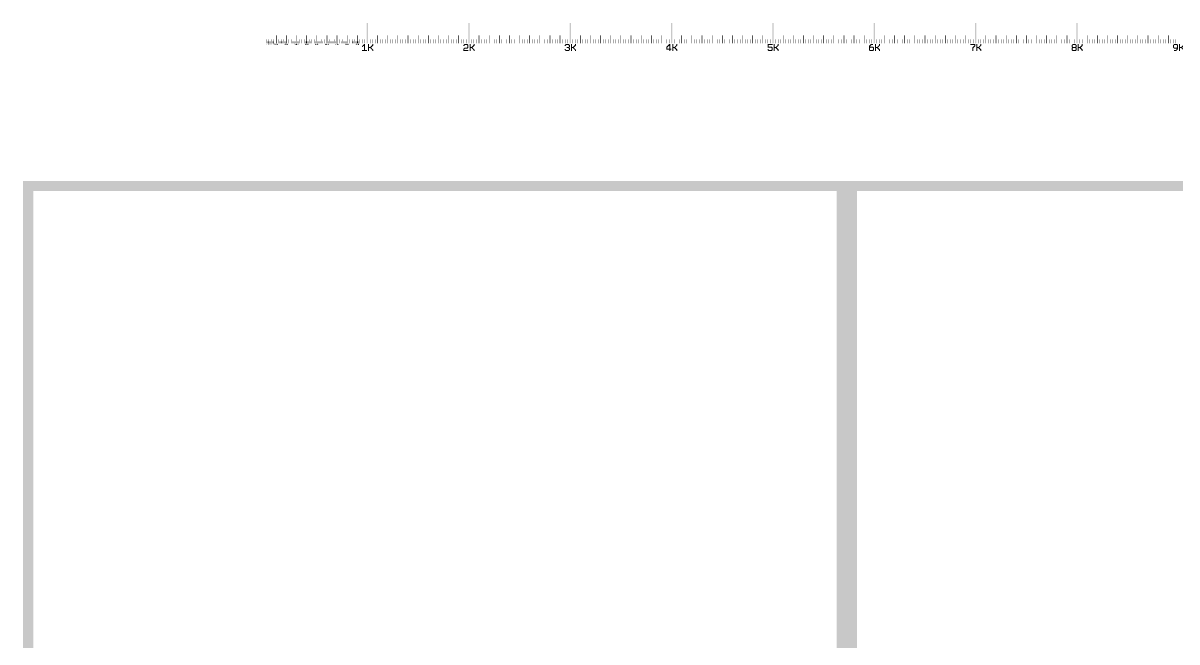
# Model space of a CAD drawing. Extents: x -40166 to 40284, y -45890 to 44060.
# Drawn here: x -40166 to -28784, y 21560 to 27667 of the extents above; entities that cross this region are included whole.
import ezdxf

# ---------------------------------------------------------------- set-up
doc = ezdxf.new("R2010")
doc.units = 0
doc.layers.add('L1D0_square', color=2, linetype='CONTINUOUS')

# ---------------------------------------------------------------- blocks, each defined once
blk = doc.blocks.new('TEXT$57')
at = {"layer": 'L1D0_square'}
for points in [[(0, 12), (2, 14), (10, 12), (8, 14)], [(0, 10), (0, 12), (2, 10), (2, 12)], [(0, 2), (0, 4), (2, 2), (2, 4)], [(2, 0), (0, 2), (4, 0), (4, 2)], [(2, 11), (2, 12), (3, 12)], [(2, 2), (2, 3), (3, 2)], [(4, 7), (4, 8), (9, 7), (10, 8)], [(4, 6), (4, 7), (10, 6), (9, 7)], [(4, 0), (4, 2), (8, 0), (10, 2)], [(8, 11), (7, 12), (8, 12)], [(7, 8), (8, 9), (8, 8)], [(8, 5), (7, 6), (10, 5), (10, 6)], [(7, 2), (8, 3), (10, 2), (10, 3)], [(8, 10), (8, 12), (10, 10), (10, 12)], [(8, 8), (8, 10), (10, 8), (10, 10)], [(8, 3), (8, 5), (10, 3), (10, 5)], [(12, 12), (14, 14), (15, 12), (15, 14)], [(12, 11), (12, 12), (14, 11), (15, 12)], [(12, 3), (12, 11), (14, 3), (14, 11)], [(12, 2), (12, 3), (15, 2), (14, 3)], [(14, 0), (12, 2), (15, 0), (15, 2)], [(15, 12), (15, 14), (22, 12), (20, 14)], [(15, 0), (15, 2), (20, 0), (22, 2)], [(16, 5), (16, 9), (18, 5), (18, 9)], [(20, 11), (19, 12), (22, 11), (22, 12)], [(19, 2), (20, 3), (22, 2), (22, 3)], [(20, 3), (20, 11), (22, 3), (22, 11)], [(24, 12), (26, 14), (27, 12), (27, 14)], [(24, 11), (24, 12), (26, 11), (27, 12)], [(24, 3), (24, 11), (26, 3), (26, 11)], [(24, 2), (24, 3), (27, 2), (26, 3)], [(26, 0), (24, 2), (27, 0), (27, 2)], [(27, 12), (27, 14), (34, 12), (32, 14)], [(27, 0), (27, 2), (32, 0), (34, 2)], [(28, 5), (28, 9), (30, 5), (30, 9)], [(32, 11), (31, 12), (34, 11), (34, 12)], [(31, 2), (32, 3), (34, 2), (34, 3)], [(32, 3), (32, 11), (34, 3), (34, 11)]]:
    blk.add_solid(points, dxfattribs=at)
blk = doc.blocks.new('TEXT$54')
at = {"layer": 'L1D0_square'}
for points in [[(0, 10), (4, 14), (4, 10)], [(0, 8), (0, 10), (1, 8), (3, 10)], [(0, 0), (0, 2), (4, 0), (4, 2)], [(4, 2), (4, 14), (6, 2), (6, 14)], [(4, 0), (4, 2), (10, 0), (10, 2)], [(12, 12), (14, 14), (15, 12), (15, 14)], [(12, 11), (12, 12), (14, 11), (15, 12)], [(12, 3), (12, 11), (14, 3), (14, 11)], [(12, 2), (12, 3), (15, 2), (14, 3)], [(14, 0), (12, 2), (15, 0), (15, 2)], [(15, 12), (15, 14), (22, 12), (20, 14)], [(15, 0), (15, 2), (20, 0), (22, 2)], [(16, 5), (16, 9), (18, 5), (18, 9)], [(20, 11), (19, 12), (22, 11), (22, 12)], [(19, 2), (20, 3), (22, 2), (22, 3)], [(20, 3), (20, 11), (22, 3), (22, 11)], [(24, 12), (26, 14), (27, 12), (27, 14)], [(24, 11), (24, 12), (26, 11), (27, 12)], [(24, 3), (24, 11), (26, 3), (26, 11)], [(24, 2), (24, 3), (27, 2), (26, 3)], [(26, 0), (24, 2), (27, 0), (27, 2)], [(27, 12), (27, 14), (34, 12), (32, 14)], [(27, 0), (27, 2), (32, 0), (34, 2)], [(28, 5), (28, 9), (30, 5), (30, 9)], [(32, 11), (31, 12), (34, 11), (34, 12)], [(31, 2), (32, 3), (34, 2), (34, 3)], [(32, 3), (32, 11), (34, 3), (34, 11)]]:
    blk.add_solid(points, dxfattribs=at)
blk = doc.blocks.new('TEXT$43')
at = {"layer": 'L1D0_square'}
for points in [[(0, 12), (2, 14), (3, 12), (3, 14)], [(0, 11), (0, 12), (2, 11), (3, 12)], [(0, 9), (0, 11), (2, 9), (2, 11)], [(0, 8), (0, 9), (3, 8), (2, 9)], [(1, 7), (0, 8), (3, 7), (3, 8)], [(0, 6), (1, 7), (3, 6), (3, 7)], [(0, 5), (0, 6), (2, 5), (3, 6)], [(0, 3), (0, 5), (2, 3), (2, 5)], [(0, 2), (0, 3), (3, 2), (2, 3)], [(2, 0), (0, 2), (3, 0), (3, 2)], [(3, 12), (3, 14), (10, 12), (8, 14)], [(3, 7), (3, 8), (7, 7), (7, 8)], [(3, 6), (3, 7), (10, 6), (9, 7)], [(3, 0), (3, 2), (8, 0), (10, 2)], [(8, 11), (7, 12), (10, 11), (10, 12)], [(7, 8), (8, 9), (10, 8), (10, 9)], [(7, 7), (7, 8), (9, 7), (10, 8)], [(8, 5), (7, 6), (8, 6)], [(7, 2), (8, 3), (10, 2), (10, 3)], [(8, 9), (8, 11), (10, 9), (10, 11)], [(8, 3), (8, 6), (10, 3), (10, 6)], [(12, 12), (14, 14), (15, 12), (15, 14)], [(12, 11), (12, 12), (14, 11), (15, 12)], [(12, 3), (12, 11), (14, 3), (14, 11)], [(12, 2), (12, 3), (15, 2), (14, 3)], [(14, 0), (12, 2), (15, 0), (15, 2)], [(15, 12), (15, 14), (22, 12), (20, 14)], [(15, 0), (15, 2), (20, 0), (22, 2)], [(16, 5), (16, 9), (18, 5), (18, 9)], [(20, 11), (19, 12), (22, 11), (22, 12)], [(19, 2), (20, 3), (22, 2), (22, 3)], [(20, 3), (20, 11), (22, 3), (22, 11)], [(24, 12), (26, 14), (27, 12), (27, 14)], [(24, 11), (24, 12), (26, 11), (27, 12)], [(24, 3), (24, 11), (26, 3), (26, 11)], [(24, 2), (24, 3), (27, 2), (26, 3)], [(26, 0), (24, 2), (27, 0), (27, 2)], [(27, 12), (27, 14), (34, 12), (32, 14)], [(27, 0), (27, 2), (32, 0), (34, 2)], [(28, 5), (28, 9), (30, 5), (30, 9)], [(32, 11), (31, 12), (34, 11), (34, 12)], [(31, 2), (32, 3), (34, 2), (34, 3)], [(32, 3), (32, 11), (34, 3), (34, 11)]]:
    blk.add_solid(points, dxfattribs=at)
blk = doc.blocks.new('TEXT$67')
at = {"layer": 'L1D0_square'}
for points in [[(0, 10), (2, 12), (3, 10), (5, 12)], [(0, 7), (0, 10), (3, 7), (3, 10)], [(0, 3), (0, 7), (2, 3), (2, 7)], [(0, 2), (0, 3), (3, 2), (2, 3)], [(2, 0), (0, 2), (3, 0), (3, 2)], [(2, 12), (4, 14), (8, 12), (8, 14)], [(2, 6), (2, 7), (3, 7)], [(3, 7), (3, 9), (10, 7), (8, 9)], [(3, 0), (3, 2), (8, 0), (10, 2)], [(8, 6), (7, 7), (8, 7)], [(7, 2), (8, 3), (10, 2), (10, 3)], [(8, 3), (8, 7), (10, 3), (10, 7)], [(12, 12), (14, 14), (15, 12), (15, 14)], [(12, 11), (12, 12), (14, 11), (15, 12)], [(12, 3), (12, 11), (14, 3), (14, 11)], [(12, 2), (12, 3), (15, 2), (14, 3)], [(14, 0), (12, 2), (15, 0), (15, 2)], [(15, 12), (15, 14), (22, 12), (20, 14)], [(15, 0), (15, 2), (20, 0), (22, 2)], [(16, 5), (16, 9), (18, 5), (18, 9)], [(20, 11), (19, 12), (22, 11), (22, 12)], [(19, 2), (20, 3), (22, 2), (22, 3)], [(20, 3), (20, 11), (22, 3), (22, 11)], [(24, 12), (26, 14), (27, 12), (27, 14)], [(24, 11), (24, 12), (26, 11), (27, 12)], [(24, 3), (24, 11), (26, 3), (26, 11)], [(24, 2), (24, 3), (27, 2), (26, 3)], [(26, 0), (24, 2), (27, 0), (27, 2)], [(27, 12), (27, 14), (34, 12), (32, 14)], [(27, 0), (27, 2), (32, 0), (34, 2)], [(28, 5), (28, 9), (30, 5), (30, 9)], [(32, 11), (31, 12), (34, 11), (34, 12)], [(31, 2), (32, 3), (34, 2), (34, 3)], [(32, 3), (32, 11), (34, 3), (34, 11)]]:
    blk.add_solid(points, dxfattribs=at)
blk = doc.blocks.new('TEXT$45')
at = {"layer": 'L1D0_square'}
for points in [[(0, 5), (0, 6), (1, 5), (1, 7)], [(0, 3), (1, 4), (4, 3), (5, 4)], [(0, 1), (0, 3), (1, 1), (1, 3)], [(0, 0), (0, 1), (5, 0), (5, 1)], [(1, 6), (1, 7), (5, 6), (4, 7)], [(1, 2), (1, 3), (2, 3)], [(4, 5), (4, 6), (5, 5), (5, 6)], [(4, 4), (4, 5), (5, 4), (5, 5)], [(6, 6), (6, 7), (11, 6), (11, 7)], [(6, 5), (6, 6), (7, 5), (7, 6)], [(6, 4), (6, 5), (11, 4), (10, 5)], [(6, 1), (6, 2), (8, 1), (7, 2)], [(7, 0), (6, 1), (10, 0), (11, 1)], [(10, 2), (10, 4), (11, 2), (11, 4)], [(10, 1), (10, 2), (11, 1), (11, 2)]]:
    blk.add_solid(points, dxfattribs=at)
blk = doc.blocks.new('device')
at = {"layer": 'L1D0_square'}
for points in [[(-4125, 8975), (-4125, 9075), (4100, 8975), (4100, 9075)], [(-4125, -9075), (-4125, 8975), (-4025, -9075), (-4025, 8975)], [(4000, -8975), (4000, 8975), (4100, -8975), (4100, 8975)]]:
    blk.add_solid(points, dxfattribs=at)
blk = doc.blocks.new('TEXT$47')
at = {"layer": 'L1D0_square'}
for points in [[(0, 60), (10, 70), (35, 60), (35, 70)], [(0, 55), (0, 60), (10, 55), (15, 60)], [(0, 35), (0, 55), (10, 35), (10, 55)], [(10, 25), (0, 35), (35, 25), (35, 35)], [(10, 35), (10, 40), (15, 35)], [(10, 0), (10, 10), (30, 0), (40, 10)], [(25, 10), (35, 20), (40, 10), (50, 20)], [(35, 60), (35, 70), (50, 60), (40, 70)], [(40, 55), (35, 60), (50, 55), (50, 60)], [(35, 35), (40, 40), (40, 35)], [(35, 20), (35, 35), (50, 20), (50, 35)], [(40, 35), (40, 55), (50, 35), (50, 55)], [(60, 40), (60, 70), (70, 40), (70, 70)], [(60, 30), (60, 40), (80, 30), (80, 40)], [(60, 0), (60, 30), (70, 0), (70, 30)], [(80, 40), (85, 45), (95, 40), (100, 45)], [(80, 35), (80, 40), (90, 35), (95, 40)], [(80, 30), (80, 35), (95, 30), (90, 35)], [(85, 25), (80, 30), (100, 25), (95, 30)], [(85, 45), (100, 60), (100, 45)], [(100, 10), (85, 25), (100, 25)], [(100, 45), (100, 70), (110, 55), (110, 70)], [(100, 0), (100, 25), (110, 0), (110, 15)]]:
    blk.add_solid(points, dxfattribs=at)
blk = doc.blocks.new('TEXT$58')
at = {"layer": 'L1D0_square'}
for points in [[(0, 60), (0, 70), (50, 60), (50, 70)], [(0, 45), (0, 60), (10, 45), (10, 60)], [(0, 35), (0, 45), (50, 35), (40, 45)], [(10, 0), (0, 10), (10, 20), (0, 20)], [(10, 0), (10, 15), (15, 0), (15, 10)], [(15, 0), (15, 10), (40, 0), (50, 10)], [(40, 30), (35, 35), (40, 35)], [(35, 10), (40, 15), (50, 10), (50, 15)], [(40, 15), (40, 35), (50, 15), (50, 35)], [(60, 40), (60, 70), (70, 40), (70, 70)], [(60, 30), (60, 40), (80, 30), (80, 40)], [(60, 0), (60, 30), (70, 0), (70, 30)], [(80, 40), (85, 45), (95, 40), (100, 45)], [(80, 35), (80, 40), (90, 35), (95, 40)], [(80, 30), (80, 35), (95, 30), (90, 35)], [(85, 25), (80, 30), (100, 25), (95, 30)], [(85, 45), (100, 60), (100, 45)], [(100, 10), (85, 25), (100, 25)], [(100, 45), (100, 70), (110, 55), (110, 70)], [(100, 0), (100, 25), (110, 0), (110, 15)]]:
    blk.add_solid(points, dxfattribs=at)
blk = doc.blocks.new('TEXT$69')
at = {"layer": 'L1D0_square'}
for points in [[(0, 6), (1, 7), (5, 6), (4, 7)], [(0, 2), (0, 6), (1, 2), (1, 6)], [(0, 1), (0, 2), (2, 1), (1, 2)], [(1, 0), (0, 1), (4, 0), (5, 1)], [(2, 3), (2, 5), (3, 3), (3, 5)], [(4, 2), (4, 6), (5, 2), (5, 6)], [(4, 1), (4, 2), (5, 1), (5, 2)]]:
    blk.add_solid(points, dxfattribs=at)
blk = doc.blocks.new('TEXT$48')
at = {"layer": 'L1D0_square'}
for points in [[(0, 12), (0, 14), (10, 12), (10, 14)], [(4, 7), (7, 10), (7, 7), (10, 10)], [(4, 0), (4, 7), (6, 0), (6, 7)], [(6, 6), (6, 7), (7, 7)], [(7, 10), (8, 11), (8, 10)], [(8, 10), (8, 12), (10, 10), (10, 12)], [(12, 12), (14, 14), (15, 12), (15, 14)], [(12, 11), (12, 12), (14, 11), (15, 12)], [(12, 3), (12, 11), (14, 3), (14, 11)], [(12, 2), (12, 3), (15, 2), (14, 3)], [(14, 0), (12, 2), (15, 0), (15, 2)], [(15, 12), (15, 14), (22, 12), (20, 14)], [(15, 0), (15, 2), (20, 0), (22, 2)], [(16, 5), (16, 9), (18, 5), (18, 9)], [(20, 11), (19, 12), (22, 11), (22, 12)], [(19, 2), (20, 3), (22, 2), (22, 3)], [(20, 3), (20, 11), (22, 3), (22, 11)], [(24, 12), (26, 14), (27, 12), (27, 14)], [(24, 11), (24, 12), (26, 11), (27, 12)], [(24, 3), (24, 11), (26, 3), (26, 11)], [(24, 2), (24, 3), (27, 2), (26, 3)], [(26, 0), (24, 2), (27, 0), (27, 2)], [(27, 12), (27, 14), (34, 12), (32, 14)], [(27, 0), (27, 2), (32, 0), (34, 2)], [(28, 5), (28, 9), (30, 5), (30, 9)], [(32, 11), (31, 12), (34, 11), (34, 12)], [(31, 2), (32, 3), (34, 2), (34, 3)], [(32, 3), (32, 11), (34, 3), (34, 11)]]:
    blk.add_solid(points, dxfattribs=at)
blk = doc.blocks.new('TEXT$59')
at = {"layer": 'L1D0_square'}
for points in [[(0, 12), (0, 14), (10, 12), (10, 14)], [(0, 9), (0, 12), (2, 9), (2, 12)], [(0, 7), (0, 9), (10, 7), (8, 9)], [(2, 0), (0, 2), (2, 4), (0, 4)], [(2, 0), (2, 3), (3, 0), (3, 2)], [(3, 0), (3, 2), (8, 0), (10, 2)], [(8, 6), (7, 7), (8, 7)], [(7, 2), (8, 3), (10, 2), (10, 3)], [(8, 3), (8, 7), (10, 3), (10, 7)], [(12, 12), (14, 14), (15, 12), (15, 14)], [(12, 11), (12, 12), (14, 11), (15, 12)], [(12, 3), (12, 11), (14, 3), (14, 11)], [(12, 2), (12, 3), (15, 2), (14, 3)], [(14, 0), (12, 2), (15, 0), (15, 2)], [(15, 12), (15, 14), (22, 12), (20, 14)], [(15, 0), (15, 2), (20, 0), (22, 2)], [(16, 5), (16, 9), (18, 5), (18, 9)], [(20, 11), (19, 12), (22, 11), (22, 12)], [(19, 2), (20, 3), (22, 2), (22, 3)], [(20, 3), (20, 11), (22, 3), (22, 11)], [(24, 12), (26, 14), (27, 12), (27, 14)], [(24, 11), (24, 12), (26, 11), (27, 12)], [(24, 3), (24, 11), (26, 3), (26, 11)], [(24, 2), (24, 3), (27, 2), (26, 3)], [(26, 0), (24, 2), (27, 0), (27, 2)], [(27, 12), (27, 14), (34, 12), (32, 14)], [(27, 0), (27, 2), (32, 0), (34, 2)], [(28, 5), (28, 9), (30, 5), (30, 9)], [(32, 11), (31, 12), (34, 11), (34, 12)], [(31, 2), (32, 3), (34, 2), (34, 3)], [(32, 3), (32, 11), (34, 3), (34, 11)]]:
    blk.add_solid(points, dxfattribs=at)
blk = doc.blocks.new('1mm-ruler')
at = {"layer": 'L1D0_square'}
for points in [[(0, 0), (0, 200), (13, 0), (13, 200)], [(30, 0), (30, 40), (33, 0), (33, 40)], [(55, 0), (55, 40), (58, 0), (58, 40)], [(80, 0), (80, 40), (83, 0), (83, 40)], [(104, 0), (104, 80), (109, 0), (109, 80)], [(130, 0), (130, 40), (133, 0), (133, 40)], [(155, 0), (155, 40), (158, 0), (158, 40)], [(180, 0), (180, 40), (183, 0), (183, 40)], [(204, 0), (204, 80), (209, 0), (209, 80)], [(230, 0), (230, 40), (233, 0), (233, 40)], [(255, 0), (255, 40), (258, 0), (258, 40)], [(280, 0), (280, 40), (283, 0), (283, 40)], [(304, 0), (304, 80), (309, 0), (309, 80)], [(330, 0), (330, 40), (333, 0), (333, 40)], [(355, 0), (355, 40), (358, 0), (358, 40)], [(380, 0), (380, 40), (383, 0), (383, 40)], [(404, 0), (404, 80), (409, 0), (409, 80)], [(430, 0), (430, 40), (433, 0), (433, 40)], [(455, 0), (455, 40), (458, 0), (458, 40)], [(480, 0), (480, 40), (483, 0), (483, 40)], [(504, 0), (504, 80), (509, 0), (509, 80)], [(530, 0), (530, 40), (533, 0), (533, 40)], [(555, 0), (555, 40), (558, 0), (558, 40)], [(580, 0), (580, 40), (583, 0), (583, 40)], [(604, 0), (604, 80), (609, 0), (609, 80)], [(630, 0), (630, 40), (633, 0), (633, 40)], [(655, 0), (655, 40), (658, 0), (658, 40)], [(680, 0), (680, 40), (683, 0), (683, 40)], [(704, 0), (704, 80), (709, 0), (709, 80)], [(730, 0), (730, 40), (733, 0), (733, 40)], [(755, 0), (755, 40), (758, 0), (758, 40)], [(780, 0), (780, 40), (783, 0), (783, 40)], [(804, 0), (804, 80), (809, 0), (809, 80)], [(830, 0), (830, 40), (833, 0), (833, 40)], [(855, 0), (855, 40), (858, 0), (858, 40)], [(880, 0), (880, 40), (883, 0), (883, 40)], [(904, 0), (904, 80), (909, 0), (909, 80)], [(930, 0), (930, 40), (933, 0), (933, 40)], [(955, 0), (955, 40), (958, 0), (958, 40)], [(980, 0), (980, 40), (983, 0), (983, 40)]]:
    blk.add_solid(points, dxfattribs=at)
blk = doc.blocks.new('TEXT$71')
at = {"layer": 'L1D0_square'}
for points in [[(0, 35), (0, 40), (10, 35), (10, 50)], [(0, 25), (0, 35), (10, 25), (10, 35)], [(0, 15), (0, 25), (50, 15), (50, 25)], [(10, 50), (25, 65), (25, 50)], [(10, 35), (10, 50), (25, 50)], [(25, 50), (25, 65), (30, 50), (30, 70)], [(30, 35), (30, 70), (40, 35), (40, 70)], [(30, 25), (30, 35), (40, 25), (40, 35)], [(30, 0), (30, 15), (40, 0), (40, 15)], [(60, 40), (60, 70), (70, 40), (70, 70)], [(60, 30), (60, 40), (80, 30), (80, 40)], [(60, 0), (60, 30), (70, 0), (70, 30)], [(80, 40), (85, 45), (95, 40), (100, 45)], [(80, 35), (80, 40), (90, 35), (95, 40)], [(80, 30), (80, 35), (95, 30), (90, 35)], [(85, 25), (80, 30), (100, 25), (95, 30)], [(85, 45), (100, 60), (100, 45)], [(100, 10), (85, 25), (100, 25)], [(100, 45), (100, 70), (110, 55), (110, 70)], [(100, 0), (100, 25), (110, 0), (110, 15)]]:
    blk.add_solid(points, dxfattribs=at)
blk = doc.blocks.new('TEXT$60')
at = {"layer": 'L1D0_square'}
for points in [[(0, 60), (0, 70), (50, 60), (50, 70)], [(20, 35), (35, 50), (35, 35), (50, 50)], [(20, 0), (20, 35), (30, 0), (30, 35)], [(30, 30), (30, 35), (35, 35)], [(35, 50), (40, 55), (40, 50)], [(40, 50), (40, 60), (50, 50), (50, 60)], [(60, 40), (60, 70), (70, 40), (70, 70)], [(60, 30), (60, 40), (80, 30), (80, 40)], [(60, 0), (60, 30), (70, 0), (70, 30)], [(80, 40), (85, 45), (95, 40), (100, 45)], [(80, 35), (80, 40), (90, 35), (95, 40)], [(80, 30), (80, 35), (95, 30), (90, 35)], [(85, 25), (80, 30), (100, 25), (95, 30)], [(85, 45), (100, 60), (100, 45)], [(100, 10), (85, 25), (100, 25)], [(100, 45), (100, 70), (110, 55), (110, 70)], [(100, 0), (100, 25), (110, 0), (110, 15)]]:
    blk.add_solid(points, dxfattribs=at)
blk = doc.blocks.new('TEXT$61')
at = {"layer": 'L1D0_square'}
for points in [[(0, 6), (0, 7), (5, 6), (5, 7)], [(0, 5), (0, 6), (1, 5), (1, 6)], [(0, 4), (0, 5), (5, 4), (4, 5)], [(0, 1), (0, 2), (2, 1), (1, 2)], [(1, 0), (0, 1), (4, 0), (5, 1)], [(4, 2), (4, 4), (5, 2), (5, 4)], [(4, 1), (4, 2), (5, 1), (5, 2)], [(6, 6), (7, 7), (11, 6), (10, 7)], [(6, 2), (6, 6), (7, 2), (7, 6)], [(6, 1), (6, 2), (8, 1), (7, 2)], [(7, 0), (6, 1), (10, 0), (11, 1)], [(8, 3), (8, 5), (9, 3), (9, 5)], [(10, 2), (10, 6), (11, 2), (11, 6)], [(10, 1), (10, 2), (11, 1), (11, 2)]]:
    blk.add_solid(points, dxfattribs=at)
blk = doc.blocks.new('TEXT$50')
at = {"layer": 'L1D0_square'}
for points in [[(0, 6), (0, 7), (5, 6), (5, 7)], [(2, 3), (2, 4), (3, 3), (3, 5)], [(2, 0), (2, 3), (3, 0), (3, 3)], [(3, 5), (4, 6), (5, 5), (5, 6)], [(3, 3), (3, 5), (5, 5)], [(6, 6), (6, 7), (11, 6), (11, 7)], [(6, 5), (6, 6), (7, 5), (7, 6)], [(6, 4), (6, 5), (11, 4), (10, 5)], [(6, 1), (6, 2), (8, 1), (7, 2)], [(7, 0), (6, 1), (10, 0), (11, 1)], [(10, 2), (10, 4), (11, 2), (11, 4)], [(10, 1), (10, 2), (11, 1), (11, 2)]]:
    blk.add_solid(points, dxfattribs=at)
blk = doc.blocks.new('TEXT$72')
at = {"layer": 'L1D0_square'}
for points in [[(0, 12), (2, 14), (7, 12), (7, 14)], [(0, 10), (0, 12), (2, 10), (2, 12)], [(0, 5), (2, 7), (3, 5), (3, 7)], [(0, 4), (0, 5), (2, 4), (3, 5)], [(0, 2), (0, 4), (2, 2), (2, 4)], [(0, 0), (0, 2), (10, 0), (10, 2)], [(2, 11), (2, 12), (3, 12)], [(3, 5), (3, 7), (8, 5), (10, 7)], [(7, 12), (7, 14), (10, 12), (8, 14)], [(8, 11), (7, 12), (10, 11), (10, 12)], [(7, 7), (8, 8), (8, 7)], [(8, 7), (8, 11), (10, 7), (10, 11)], [(12, 12), (14, 14), (15, 12), (15, 14)], [(12, 11), (12, 12), (14, 11), (15, 12)], [(12, 3), (12, 11), (14, 3), (14, 11)], [(12, 2), (12, 3), (15, 2), (14, 3)], [(14, 0), (12, 2), (15, 0), (15, 2)], [(15, 12), (15, 14), (22, 12), (20, 14)], [(15, 0), (15, 2), (20, 0), (22, 2)], [(16, 5), (16, 9), (18, 5), (18, 9)], [(20, 11), (19, 12), (22, 11), (22, 12)], [(19, 2), (20, 3), (22, 2), (22, 3)], [(20, 3), (20, 11), (22, 3), (22, 11)], [(24, 12), (26, 14), (27, 12), (27, 14)], [(24, 11), (24, 12), (26, 11), (27, 12)], [(24, 3), (24, 11), (26, 3), (26, 11)], [(24, 2), (24, 3), (27, 2), (26, 3)], [(26, 0), (24, 2), (27, 0), (27, 2)], [(27, 12), (27, 14), (34, 12), (32, 14)], [(27, 0), (27, 2), (32, 0), (34, 2)], [(28, 5), (28, 9), (30, 5), (30, 9)], [(32, 11), (31, 12), (34, 11), (34, 12)], [(31, 2), (32, 3), (34, 2), (34, 3)], [(32, 3), (32, 11), (34, 3), (34, 11)]]:
    blk.add_solid(points, dxfattribs=at)
blk = doc.blocks.new('TEXT$66')
at = {"layer": 'L1D0_square'}
for points in [[(0, 60), (10, 70), (15, 60), (15, 70)], [(0, 55), (0, 60), (10, 55), (15, 60)], [(0, 45), (0, 55), (10, 45), (10, 55)], [(0, 40), (0, 45), (15, 40), (10, 45)], [(5, 35), (0, 40), (15, 35), (15, 40)], [(0, 30), (5, 35), (15, 30), (15, 35)], [(0, 25), (0, 30), (10, 25), (15, 30)], [(0, 15), (0, 25), (10, 15), (10, 25)], [(0, 10), (0, 15), (15, 10), (10, 15)], [(10, 0), (0, 10), (15, 0), (15, 10)], [(15, 60), (15, 70), (50, 60), (40, 70)], [(15, 35), (15, 40), (35, 35), (35, 40)], [(15, 30), (15, 35), (50, 30), (45, 35)], [(15, 0), (15, 10), (40, 0), (50, 10)], [(40, 55), (35, 60), (50, 55), (50, 60)], [(35, 40), (40, 45), (50, 40), (50, 45)], [(35, 35), (35, 40), (45, 35), (50, 40)], [(40, 25), (35, 30), (40, 30)], [(35, 10), (40, 15), (50, 10), (50, 15)], [(40, 45), (40, 55), (50, 45), (50, 55)], [(40, 15), (40, 30), (50, 15), (50, 30)], [(60, 40), (60, 70), (70, 40), (70, 70)], [(60, 30), (60, 40), (80, 30), (80, 40)], [(60, 0), (60, 30), (70, 0), (70, 30)], [(80, 40), (85, 45), (95, 40), (100, 45)], [(80, 35), (80, 40), (90, 35), (95, 40)], [(80, 30), (80, 35), (95, 30), (90, 35)], [(85, 25), (80, 30), (100, 25), (95, 30)], [(85, 45), (100, 60), (100, 45)], [(100, 10), (85, 25), (100, 25)], [(100, 45), (100, 70), (110, 55), (110, 70)], [(100, 0), (100, 25), (110, 0), (110, 15)]]:
    blk.add_solid(points, dxfattribs=at)
blk = doc.blocks.new('TEXT$64')
at = {"layer": 'L1D0_square'}
for points in [[(0, 12), (2, 14), (7, 12), (7, 14)], [(0, 11), (0, 12), (2, 11), (3, 12)], [(0, 7), (0, 11), (2, 7), (2, 11)], [(2, 5), (0, 7), (7, 5), (7, 7)], [(2, 7), (2, 8), (3, 7)], [(2, 0), (2, 2), (6, 0), (8, 2)], [(5, 2), (7, 4), (8, 2), (10, 4)], [(7, 12), (7, 14), (10, 12), (8, 14)], [(8, 11), (7, 12), (10, 11), (10, 12)], [(7, 7), (8, 8), (8, 7)], [(7, 4), (7, 7), (10, 4), (10, 7)], [(8, 7), (8, 11), (10, 7), (10, 11)], [(12, 12), (14, 14), (15, 12), (15, 14)], [(12, 11), (12, 12), (14, 11), (15, 12)], [(12, 3), (12, 11), (14, 3), (14, 11)], [(12, 2), (12, 3), (15, 2), (14, 3)], [(14, 0), (12, 2), (15, 0), (15, 2)], [(15, 12), (15, 14), (22, 12), (20, 14)], [(15, 0), (15, 2), (20, 0), (22, 2)], [(16, 5), (16, 9), (18, 5), (18, 9)], [(20, 11), (19, 12), (22, 11), (22, 12)], [(19, 2), (20, 3), (22, 2), (22, 3)], [(20, 3), (20, 11), (22, 3), (22, 11)], [(24, 12), (26, 14), (27, 12), (27, 14)], [(24, 11), (24, 12), (26, 11), (27, 12)], [(24, 3), (24, 11), (26, 3), (26, 11)], [(24, 2), (24, 3), (27, 2), (26, 3)], [(26, 0), (24, 2), (27, 0), (27, 2)], [(27, 12), (27, 14), (34, 12), (32, 14)], [(27, 0), (27, 2), (32, 0), (34, 2)], [(28, 5), (28, 9), (30, 5), (30, 9)], [(32, 11), (31, 12), (34, 11), (34, 12)], [(31, 2), (32, 3), (34, 2), (34, 3)], [(32, 3), (32, 11), (34, 3), (34, 11)]]:
    blk.add_solid(points, dxfattribs=at)
blk = doc.blocks.new('TEXT$51')
at = {"layer": 'L1D0_square'}
for points in [[(0, 50), (10, 60), (15, 50), (25, 60)], [(0, 35), (0, 50), (15, 35), (15, 50)], [(0, 15), (0, 35), (10, 15), (10, 35)], [(0, 10), (0, 15), (15, 10), (10, 15)], [(10, 0), (0, 10), (15, 0), (15, 10)], [(10, 60), (20, 70), (40, 60), (40, 70)], [(10, 30), (10, 35), (15, 35)], [(15, 35), (15, 45), (50, 35), (40, 45)], [(15, 0), (15, 10), (40, 0), (50, 10)], [(40, 30), (35, 35), (40, 35)], [(35, 10), (40, 15), (50, 10), (50, 15)], [(40, 15), (40, 35), (50, 15), (50, 35)], [(60, 40), (60, 70), (70, 40), (70, 70)], [(60, 30), (60, 40), (80, 30), (80, 40)], [(60, 0), (60, 30), (70, 0), (70, 30)], [(80, 40), (85, 45), (95, 40), (100, 45)], [(80, 35), (80, 40), (90, 35), (95, 40)], [(80, 30), (80, 35), (95, 30), (90, 35)], [(85, 25), (80, 30), (100, 25), (95, 30)], [(85, 45), (100, 60), (100, 45)], [(100, 10), (85, 25), (100, 25)], [(100, 45), (100, 70), (110, 55), (110, 70)], [(100, 0), (100, 25), (110, 0), (110, 15)]]:
    blk.add_solid(points, dxfattribs=at)
blk = doc.blocks.new('TEXT$73')
at = {"layer": 'L1D0_square'}
for points in [[(0, 50), (20, 70), (20, 50)], [(0, 40), (0, 50), (5, 40), (15, 50)], [(0, 0), (0, 10), (20, 0), (20, 10)], [(20, 10), (20, 70), (30, 10), (30, 70)], [(20, 0), (20, 10), (50, 0), (50, 10)], [(60, 40), (60, 70), (70, 40), (70, 70)], [(60, 30), (60, 40), (80, 30), (80, 40)], [(60, 0), (60, 30), (70, 0), (70, 30)], [(80, 40), (85, 45), (95, 40), (100, 45)], [(80, 35), (80, 40), (90, 35), (95, 40)], [(80, 30), (80, 35), (95, 30), (90, 35)], [(85, 25), (80, 30), (100, 25), (95, 30)], [(85, 45), (100, 60), (100, 45)], [(100, 10), (85, 25), (100, 25)], [(100, 45), (100, 70), (110, 55), (110, 70)], [(100, 0), (100, 25), (110, 0), (110, 15)]]:
    blk.add_solid(points, dxfattribs=at)
blk = doc.blocks.new('TEXT$52')
at = {"layer": 'L1D0_square'}
for points in [[(0, 7), (0, 8), (2, 7), (2, 10)], [(0, 5), (0, 7), (2, 5), (2, 7)], [(0, 3), (0, 5), (10, 3), (10, 5)], [(2, 10), (5, 13), (5, 10)], [(2, 7), (2, 10), (5, 10)], [(5, 10), (5, 13), (6, 10), (6, 14)], [(6, 7), (6, 14), (8, 7), (8, 14)], [(6, 5), (6, 7), (8, 5), (8, 7)], [(6, 0), (6, 3), (8, 0), (8, 3)], [(12, 12), (14, 14), (15, 12), (15, 14)], [(12, 11), (12, 12), (14, 11), (15, 12)], [(12, 3), (12, 11), (14, 3), (14, 11)], [(12, 2), (12, 3), (15, 2), (14, 3)], [(14, 0), (12, 2), (15, 0), (15, 2)], [(15, 12), (15, 14), (22, 12), (20, 14)], [(15, 0), (15, 2), (20, 0), (22, 2)], [(16, 5), (16, 9), (18, 5), (18, 9)], [(20, 11), (19, 12), (22, 11), (22, 12)], [(19, 2), (20, 3), (22, 2), (22, 3)], [(20, 3), (20, 11), (22, 3), (22, 11)], [(24, 12), (26, 14), (27, 12), (27, 14)], [(24, 11), (24, 12), (26, 11), (27, 12)], [(24, 3), (24, 11), (26, 3), (26, 11)], [(24, 2), (24, 3), (27, 2), (26, 3)], [(26, 0), (24, 2), (27, 0), (27, 2)], [(27, 12), (27, 14), (34, 12), (32, 14)], [(27, 0), (27, 2), (32, 0), (34, 2)], [(28, 5), (28, 9), (30, 5), (30, 9)], [(32, 11), (31, 12), (34, 11), (34, 12)], [(31, 2), (32, 3), (34, 2), (34, 3)], [(32, 3), (32, 11), (34, 3), (34, 11)]]:
    blk.add_solid(points, dxfattribs=at)
blk = doc.blocks.new('TEXT$63')
at = {"layer": 'L1D0_square'}
for points in [[(0, 60), (10, 70), (35, 60), (35, 70)], [(0, 50), (0, 60), (10, 50), (10, 60)], [(0, 25), (10, 35), (15, 25), (15, 35)], [(0, 20), (0, 25), (10, 20), (15, 25)], [(0, 10), (0, 20), (10, 10), (10, 20)], [(0, 0), (0, 10), (50, 0), (50, 10)], [(10, 55), (10, 60), (15, 60)], [(15, 25), (15, 35), (40, 25), (50, 35)], [(35, 60), (35, 70), (50, 60), (40, 70)], [(40, 55), (35, 60), (50, 55), (50, 60)], [(35, 35), (40, 40), (40, 35)], [(40, 35), (40, 55), (50, 35), (50, 55)], [(60, 40), (60, 70), (70, 40), (70, 70)], [(60, 30), (60, 40), (80, 30), (80, 40)], [(60, 0), (60, 30), (70, 0), (70, 30)], [(80, 40), (85, 45), (95, 40), (100, 45)], [(80, 35), (80, 40), (90, 35), (95, 40)], [(80, 30), (80, 35), (95, 30), (90, 35)], [(85, 25), (80, 30), (100, 25), (95, 30)], [(85, 45), (100, 60), (100, 45)], [(100, 10), (85, 25), (100, 25)], [(100, 45), (100, 70), (110, 55), (110, 70)], [(100, 0), (100, 25), (110, 0), (110, 15)]]:
    blk.add_solid(points, dxfattribs=at)
blk = doc.blocks.new('TEXT$55')
at = {"layer": 'L1D0_square'}
for points in [[(0, 60), (10, 70), (50, 60), (40, 70)], [(0, 50), (0, 60), (10, 50), (10, 60)], [(0, 10), (0, 20), (10, 10), (10, 20)], [(10, 0), (0, 10), (20, 0), (20, 10)], [(10, 55), (10, 60), (15, 60)], [(10, 10), (10, 15), (15, 10)], [(20, 35), (20, 40), (45, 35), (50, 40)], [(20, 30), (20, 35), (50, 30), (45, 35)], [(20, 0), (20, 10), (40, 0), (50, 10)], [(40, 55), (35, 60), (40, 60)], [(35, 40), (40, 45), (40, 40)], [(40, 25), (35, 30), (50, 25), (50, 30)], [(35, 10), (40, 15), (50, 10), (50, 15)], [(40, 50), (40, 60), (50, 50), (50, 60)], [(40, 40), (40, 50), (50, 40), (50, 50)], [(40, 15), (40, 25), (50, 15), (50, 25)], [(60, 40), (60, 70), (70, 40), (70, 70)], [(60, 30), (60, 40), (80, 30), (80, 40)], [(60, 0), (60, 30), (70, 0), (70, 30)], [(80, 40), (85, 45), (95, 40), (100, 45)], [(80, 35), (80, 40), (90, 35), (95, 40)], [(80, 30), (80, 35), (95, 30), (90, 35)], [(85, 25), (80, 30), (100, 25), (95, 30)], [(85, 45), (100, 60), (100, 45)], [(100, 10), (85, 25), (100, 25)], [(100, 45), (100, 70), (110, 55), (110, 70)], [(100, 0), (100, 25), (110, 0), (110, 15)]]:
    blk.add_solid(points, dxfattribs=at)

msp = doc.modelspace()

# ---------------------------------------------------------------- linework, layer by layer
at = {"layer": 'L1D0_square'}
for points in [[(-37671, 27467), (-37671, 27547), (-37666, 27467), (-37666, 27547)], [(-37571, 27467), (-37571, 27547), (-37566, 27467), (-37566, 27547)], [(-37471, 27467), (-37471, 27547), (-37466, 27467), (-37466, 27547)], [(-37371, 27467), (-37371, 27547), (-37366, 27467), (-37366, 27547)], [(-37271, 27467), (-37271, 27547), (-37266, 27467), (-37266, 27547)], [(-37171, 27467), (-37171, 27547), (-37166, 27467), (-37166, 27547)], [(-37071, 27467), (-37071, 27547), (-37066, 27467), (-37066, 27547)], [(-36971, 27467), (-36971, 27547), (-36966, 27467), (-36966, 27547)], [(-36871, 27467), (-36871, 27547), (-36866, 27467), (-36866, 27547)], [(-37770, 27467), (-37770, 27507), (-37767, 27467), (-37767, 27507)], [(-37764, 27467), (-37764, 27487), (-37763, 27467), (-37763, 27487)], [(-37759, 27467), (-37759, 27487), (-37758, 27467), (-37758, 27487)], [(-37754, 27467), (-37754, 27487), (-37753, 27467), (-37753, 27487)], [(-37749, 27467), (-37749, 27487), (-37748, 27467), (-37748, 27487)], [(-37745, 27467), (-37745, 27507), (-37742, 27467), (-37742, 27507)], [(-37739, 27467), (-37739, 27487), (-37738, 27467), (-37738, 27487)], [(-37734, 27467), (-37734, 27487), (-37733, 27467), (-37733, 27487)], [(-37729, 27467), (-37729, 27487), (-37728, 27467), (-37728, 27487)], [(-37724, 27467), (-37724, 27487), (-37723, 27467), (-37723, 27487)], [(-37720, 27467), (-37720, 27507), (-37717, 27467), (-37717, 27507)], [(-37714, 27467), (-37714, 27487), (-37713, 27467), (-37713, 27487)], [(-37709, 27467), (-37709, 27487), (-37708, 27467), (-37708, 27487)], [(-37704, 27467), (-37704, 27487), (-37703, 27467), (-37703, 27487)], [(-37699, 27467), (-37699, 27487), (-37698, 27467), (-37698, 27487)], [(-37695, 27467), (-37695, 27507), (-37692, 27467), (-37692, 27507)], [(-37689, 27467), (-37689, 27487), (-37688, 27467), (-37688, 27487)], [(-37684, 27467), (-37684, 27487), (-37683, 27467), (-37683, 27487)], [(-37679, 27467), (-37679, 27487), (-37678, 27467), (-37678, 27487)], [(-37674, 27467), (-37674, 27487), (-37673, 27467), (-37673, 27487)], [(-37664, 27467), (-37664, 27487), (-37663, 27467), (-37663, 27487)], [(-37659, 27467), (-37659, 27487), (-37658, 27467), (-37658, 27487)], [(-37654, 27467), (-37654, 27487), (-37653, 27467), (-37653, 27487)], [(-37649, 27467), (-37649, 27487), (-37648, 27467), (-37648, 27487)], [(-37645, 27467), (-37645, 27507), (-37642, 27467), (-37642, 27507)], [(-37639, 27467), (-37639, 27487), (-37638, 27467), (-37638, 27487)], [(-37634, 27467), (-37634, 27487), (-37633, 27467), (-37633, 27487)], [(-37629, 27467), (-37629, 27487), (-37628, 27467), (-37628, 27487)], [(-37624, 27467), (-37624, 27487), (-37623, 27467), (-37623, 27487)], [(-37620, 27467), (-37620, 27507), (-37617, 27467), (-37617, 27507)], [(-37614, 27467), (-37614, 27487), (-37613, 27467), (-37613, 27487)], [(-37609, 27467), (-37609, 27487), (-37608, 27467), (-37608, 27487)], [(-37604, 27467), (-37604, 27487), (-37603, 27467), (-37603, 27487)], [(-37599, 27467), (-37599, 27487), (-37598, 27467), (-37598, 27487)], [(-37595, 27467), (-37595, 27507), (-37592, 27467), (-37592, 27507)], [(-37589, 27467), (-37589, 27487), (-37588, 27467), (-37588, 27487)], [(-37584, 27467), (-37584, 27487), (-37583, 27467), (-37583, 27487)], [(-37579, 27467), (-37579, 27487), (-37578, 27467), (-37578, 27487)], [(-37574, 27467), (-37574, 27487), (-37573, 27467), (-37573, 27487)], [(-37564, 27467), (-37564, 27487), (-37563, 27467), (-37563, 27487)], [(-37559, 27467), (-37559, 27487), (-37558, 27467), (-37558, 27487)], [(-37554, 27467), (-37554, 27487), (-37553, 27467), (-37553, 27487)], [(-37549, 27467), (-37549, 27487), (-37548, 27467), (-37548, 27487)], [(-37545, 27467), (-37545, 27507), (-37542, 27467), (-37542, 27507)], [(-37539, 27467), (-37539, 27487), (-37538, 27467), (-37538, 27487)], [(-37534, 27467), (-37534, 27487), (-37533, 27467), (-37533, 27487)], [(-37529, 27467), (-37529, 27487), (-37528, 27467), (-37528, 27487)], [(-37524, 27467), (-37524, 27487), (-37523, 27467), (-37523, 27487)], [(-37520, 27467), (-37520, 27507), (-37517, 27467), (-37517, 27507)], [(-37514, 27467), (-37514, 27487), (-37513, 27467), (-37513, 27487)], [(-37509, 27467), (-37509, 27487), (-37508, 27467), (-37508, 27487)], [(-37504, 27467), (-37504, 27487), (-37503, 27467), (-37503, 27487)], [(-37499, 27467), (-37499, 27487), (-37498, 27467), (-37498, 27487)], [(-37495, 27467), (-37495, 27507), (-37492, 27467), (-37492, 27507)], [(-37489, 27467), (-37489, 27487), (-37488, 27467), (-37488, 27487)], [(-37484, 27467), (-37484, 27487), (-37483, 27467), (-37483, 27487)], [(-37479, 27467), (-37479, 27487), (-37478, 27467), (-37478, 27487)], [(-37474, 27467), (-37474, 27487), (-37473, 27467), (-37473, 27487)], [(-37464, 27467), (-37464, 27487), (-37463, 27467), (-37463, 27487)], [(-37459, 27467), (-37459, 27487), (-37458, 27467), (-37458, 27487)], [(-37454, 27467), (-37454, 27487), (-37453, 27467), (-37453, 27487)], [(-37449, 27467), (-37449, 27487), (-37448, 27467), (-37448, 27487)], [(-37445, 27467), (-37445, 27507), (-37442, 27467), (-37442, 27507)], [(-37439, 27467), (-37439, 27487), (-37438, 27467), (-37438, 27487)], [(-37434, 27467), (-37434, 27487), (-37433, 27467), (-37433, 27487)], [(-37429, 27467), (-37429, 27487), (-37428, 27467), (-37428, 27487)], [(-37424, 27467), (-37424, 27487), (-37423, 27467), (-37423, 27487)], [(-37420, 27467), (-37420, 27507), (-37417, 27467), (-37417, 27507)], [(-37414, 27467), (-37414, 27487), (-37413, 27467), (-37413, 27487)], [(-37409, 27467), (-37409, 27487), (-37408, 27467), (-37408, 27487)], [(-37404, 27467), (-37404, 27487), (-37403, 27467), (-37403, 27487)], [(-37399, 27467), (-37399, 27487), (-37398, 27467), (-37398, 27487)], [(-37395, 27467), (-37395, 27507), (-37392, 27467), (-37392, 27507)], [(-37389, 27467), (-37389, 27487), (-37388, 27467), (-37388, 27487)], [(-37384, 27467), (-37384, 27487), (-37383, 27467), (-37383, 27487)], [(-37379, 27467), (-37379, 27487), (-37378, 27467), (-37378, 27487)], [(-37374, 27467), (-37374, 27487), (-37373, 27467), (-37373, 27487)], [(-37364, 27467), (-37364, 27487), (-37363, 27467), (-37363, 27487)], [(-37359, 27467), (-37359, 27487), (-37358, 27467), (-37358, 27487)], [(-37354, 27467), (-37354, 27487), (-37353, 27467), (-37353, 27487)], [(-37349, 27467), (-37349, 27487), (-37348, 27467), (-37348, 27487)], [(-37345, 27467), (-37345, 27507), (-37342, 27467), (-37342, 27507)], [(-37339, 27467), (-37339, 27487), (-37338, 27467), (-37338, 27487)], [(-37334, 27467), (-37334, 27487), (-37333, 27467), (-37333, 27487)], [(-37329, 27467), (-37329, 27487), (-37328, 27467), (-37328, 27487)], [(-37324, 27467), (-37324, 27487), (-37323, 27467), (-37323, 27487)], [(-37320, 27467), (-37320, 27507), (-37317, 27467), (-37317, 27507)], [(-37314, 27467), (-37314, 27487), (-37313, 27467), (-37313, 27487)], [(-37309, 27467), (-37309, 27487), (-37308, 27467), (-37308, 27487)], [(-37304, 27467), (-37304, 27487), (-37303, 27467), (-37303, 27487)], [(-37299, 27467), (-37299, 27487), (-37298, 27467), (-37298, 27487)], [(-37295, 27467), (-37295, 27507), (-37292, 27467), (-37292, 27507)], [(-37289, 27467), (-37289, 27487), (-37288, 27467), (-37288, 27487)], [(-37284, 27467), (-37284, 27487), (-37283, 27467), (-37283, 27487)], [(-37279, 27467), (-37279, 27487), (-37278, 27467), (-37278, 27487)], [(-37274, 27467), (-37274, 27487), (-37273, 27467), (-37273, 27487)], [(-37264, 27467), (-37264, 27487), (-37263, 27467), (-37263, 27487)], [(-37259, 27467), (-37259, 27487), (-37258, 27467), (-37258, 27487)], [(-37254, 27467), (-37254, 27487), (-37253, 27467), (-37253, 27487)], [(-37249, 27467), (-37249, 27487), (-37248, 27467), (-37248, 27487)], [(-37245, 27467), (-37245, 27507), (-37242, 27467), (-37242, 27507)], [(-37239, 27467), (-37239, 27487), (-37238, 27467), (-37238, 27487)], [(-37234, 27467), (-37234, 27487), (-37233, 27467), (-37233, 27487)], [(-37229, 27467), (-37229, 27487), (-37228, 27467), (-37228, 27487)], [(-37224, 27467), (-37224, 27487), (-37223, 27467), (-37223, 27487)], [(-37220, 27467), (-37220, 27507), (-37217, 27467), (-37217, 27507)], [(-37214, 27467), (-37214, 27487), (-37213, 27467), (-37213, 27487)], [(-37209, 27467), (-37209, 27487), (-37208, 27467), (-37208, 27487)], [(-37204, 27467), (-37204, 27487), (-37203, 27467), (-37203, 27487)], [(-37199, 27467), (-37199, 27487), (-37198, 27467), (-37198, 27487)], [(-37195, 27467), (-37195, 27507), (-37192, 27467), (-37192, 27507)], [(-37189, 27467), (-37189, 27487), (-37188, 27467), (-37188, 27487)], [(-37184, 27467), (-37184, 27487), (-37183, 27467), (-37183, 27487)], [(-37179, 27467), (-37179, 27487), (-37178, 27467), (-37178, 27487)], [(-37174, 27467), (-37174, 27487), (-37173, 27467), (-37173, 27487)], [(-37164, 27467), (-37164, 27487), (-37163, 27467), (-37163, 27487)], [(-37159, 27467), (-37159, 27487), (-37158, 27467), (-37158, 27487)], [(-37154, 27467), (-37154, 27487), (-37153, 27467), (-37153, 27487)], [(-37149, 27467), (-37149, 27487), (-37148, 27467), (-37148, 27487)], [(-37145, 27467), (-37145, 27507), (-37142, 27467), (-37142, 27507)], [(-37139, 27467), (-37139, 27487), (-37138, 27467), (-37138, 27487)], [(-37134, 27467), (-37134, 27487), (-37133, 27467), (-37133, 27487)], [(-37129, 27467), (-37129, 27487), (-37128, 27467), (-37128, 27487)], [(-37124, 27467), (-37124, 27487), (-37123, 27467), (-37123, 27487)], [(-37120, 27467), (-37120, 27507), (-37117, 27467), (-37117, 27507)], [(-37114, 27467), (-37114, 27487), (-37113, 27467), (-37113, 27487)], [(-37109, 27467), (-37109, 27487), (-37108, 27467), (-37108, 27487)], [(-37104, 27467), (-37104, 27487), (-37103, 27467), (-37103, 27487)], [(-37099, 27467), (-37099, 27487), (-37098, 27467), (-37098, 27487)], [(-37095, 27467), (-37095, 27507), (-37092, 27467), (-37092, 27507)], [(-37089, 27467), (-37089, 27487), (-37088, 27467), (-37088, 27487)], [(-37084, 27467), (-37084, 27487), (-37083, 27467), (-37083, 27487)], [(-37079, 27467), (-37079, 27487), (-37078, 27467), (-37078, 27487)], [(-37074, 27467), (-37074, 27487), (-37073, 27467), (-37073, 27487)], [(-37064, 27467), (-37064, 27487), (-37063, 27467), (-37063, 27487)], [(-37059, 27467), (-37059, 27487), (-37058, 27467), (-37058, 27487)], [(-37054, 27467), (-37054, 27487), (-37053, 27467), (-37053, 27487)], [(-37049, 27467), (-37049, 27487), (-37048, 27467), (-37048, 27487)], [(-37045, 27467), (-37045, 27507), (-37042, 27467), (-37042, 27507)], [(-37039, 27467), (-37039, 27487), (-37038, 27467), (-37038, 27487)], [(-37034, 27467), (-37034, 27487), (-37033, 27467), (-37033, 27487)], [(-37029, 27467), (-37029, 27487), (-37028, 27467), (-37028, 27487)], [(-37024, 27467), (-37024, 27487), (-37023, 27467), (-37023, 27487)], [(-37020, 27467), (-37020, 27507), (-37017, 27467), (-37017, 27507)], [(-37014, 27467), (-37014, 27487), (-37013, 27467), (-37013, 27487)], [(-37009, 27467), (-37009, 27487), (-37008, 27467), (-37008, 27487)], [(-37004, 27467), (-37004, 27487), (-37003, 27467), (-37003, 27487)], [(-36999, 27467), (-36999, 27487), (-36998, 27467), (-36998, 27487)], [(-36995, 27467), (-36995, 27507), (-36992, 27467), (-36992, 27507)], [(-36989, 27467), (-36989, 27487), (-36988, 27467), (-36988, 27487)], [(-36984, 27467), (-36984, 27487), (-36983, 27467), (-36983, 27487)], [(-36979, 27467), (-36979, 27487), (-36978, 27467), (-36978, 27487)], [(-36974, 27467), (-36974, 27487), (-36973, 27467), (-36973, 27487)], [(-36964, 27467), (-36964, 27487), (-36963, 27467), (-36963, 27487)], [(-36959, 27467), (-36959, 27487), (-36958, 27467), (-36958, 27487)], [(-36954, 27467), (-36954, 27487), (-36953, 27467), (-36953, 27487)], [(-36949, 27467), (-36949, 27487), (-36948, 27467), (-36948, 27487)], [(-36945, 27467), (-36945, 27507), (-36942, 27467), (-36942, 27507)], [(-36939, 27467), (-36939, 27487), (-36938, 27467), (-36938, 27487)], [(-36934, 27467), (-36934, 27487), (-36933, 27467), (-36933, 27487)], [(-36929, 27467), (-36929, 27487), (-36928, 27467), (-36928, 27487)], [(-36924, 27467), (-36924, 27487), (-36923, 27467), (-36923, 27487)], [(-36920, 27467), (-36920, 27507), (-36917, 27467), (-36917, 27507)], [(-36914, 27467), (-36914, 27487), (-36913, 27467), (-36913, 27487)], [(-36909, 27467), (-36909, 27487), (-36908, 27467), (-36908, 27487)], [(-36904, 27467), (-36904, 27487), (-36903, 27467), (-36903, 27487)], [(-36899, 27467), (-36899, 27487), (-36898, 27467), (-36898, 27487)], [(-36895, 27467), (-36895, 27507), (-36892, 27467), (-36892, 27507)], [(-36889, 27467), (-36889, 27487), (-36888, 27467), (-36888, 27487)], [(-36884, 27467), (-36884, 27487), (-36883, 27467), (-36883, 27487)], [(-36879, 27467), (-36879, 27487), (-36878, 27467), (-36878, 27487)], [(-36874, 27467), (-36874, 27487), (-36873, 27467), (-36873, 27487)], [(-36864, 27467), (-36864, 27487), (-36863, 27467), (-36863, 27487)], [(-36859, 27467), (-36859, 27487), (-36858, 27467), (-36858, 27487)], [(-36854, 27467), (-36854, 27487), (-36853, 27467), (-36853, 27487)], [(-36849, 27467), (-36849, 27487), (-36848, 27467), (-36848, 27487)], [(-36845, 27467), (-36845, 27507), (-36842, 27467), (-36842, 27507)], [(-36839, 27467), (-36839, 27487), (-36838, 27467), (-36838, 27487)], [(-36834, 27467), (-36834, 27487), (-36833, 27467), (-36833, 27487)], [(-36829, 27467), (-36829, 27487), (-36828, 27467), (-36828, 27487)], [(-36824, 27467), (-36824, 27487), (-36823, 27467), (-36823, 27487)], [(-36820, 27467), (-36820, 27507), (-36817, 27467), (-36817, 27507)], [(-36814, 27467), (-36814, 27487), (-36813, 27467), (-36813, 27487)], [(-36809, 27467), (-36809, 27487), (-36808, 27467), (-36808, 27487)], [(-36804, 27467), (-36804, 27487), (-36803, 27467), (-36803, 27487)], [(-36799, 27467), (-36799, 27487), (-36798, 27467), (-36798, 27487)], [(-36795, 27467), (-36795, 27507), (-36792, 27467), (-36792, 27507)]]:
    msp.add_solid(points, dxfattribs=at)

# ---------------------------------------------------------------- block references
for name, p in [('1mm-ruler', (-36775, 27467)), ('1mm-ruler', (-35775, 27467)), ('1mm-ruler', (-34775, 27467)), ('1mm-ruler', (-33775, 27467)), ('1mm-ruler', (-32775, 27467)), ('1mm-ruler', (-31775, 27467)), ('1mm-ruler', (-30775, 27467)), ('1mm-ruler', (-29775, 27467)), ('TEXT$69', (-37771, 27458)), ('TEXT$45', (-37749, 27458)), ('TEXT$61', (-37724, 27458)), ('TEXT$50', (-37699, 27458)), ('TEXT$54', (-37686, 27451)), ('TEXT$72', (-37586, 27451)), ('TEXT$57', (-37486, 27451)), ('TEXT$52', (-37386, 27451)), ('TEXT$59', (-37286, 27451)), ('TEXT$67', (-37186, 27451)), ('TEXT$48', (-37086, 27451)), ('TEXT$43', (-36986, 27451)), ('TEXT$64', (-36886, 27451)), ('TEXT$73', (-36822, 27390)), ('TEXT$63', (-35822, 27390)), ('TEXT$55', (-34822, 27390)), ('TEXT$71', (-33822, 27390)), ('TEXT$58', (-32822, 27390)), ('TEXT$51', (-31822, 27390)), ('TEXT$60', (-30822, 27390)), ('TEXT$66', (-29822, 27390)), ('TEXT$47', (-28822, 27390)), ('device', (-36041, 17035)), ('device', (-28016, 17035))]:
    msp.add_blockref(name, p)

doc.saveas('drawing.dxf')
